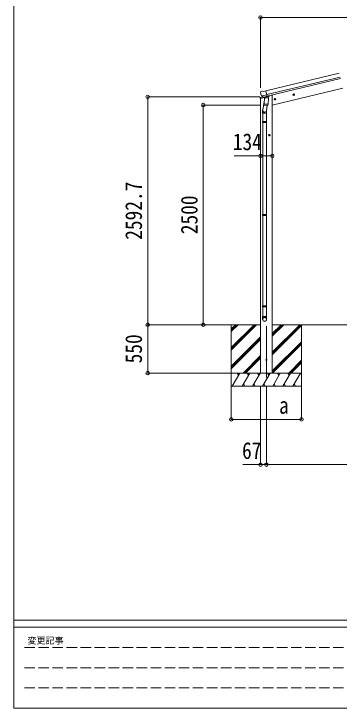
# Model space of a CAD drawing. Units: millimetres at full size, sheet at 1:40. Extents: x -11181 to 11305, y -7804 to 7716.
# Drawn here: x -11181 to -7472, y -7804 to 98 of the extents above; entities that cross this region are included whole.
import ezdxf
from ezdxf.enums import TextEntityAlignment as Align

# ---------------------------------------------------------------- set-up
doc = ezdxf.new("R2010")
doc.units = ezdxf.units.MM
doc.header["$LTSCALE"] = 40
doc.header["$PDMODE"] = 32
doc.header["$PDSIZE"] = 40
doc.linetypes.add('DASHED3', pattern=[4, 3, -1])
for name, color, linetype, lineweight in [('0-0_0', 7, 'Continuous', 9), ('0-1_本体', 4, 'Continuous', 9), ('0-2_部品', 7, 'Continuous', 9), ('0-8_PARTS2', 2, 'Continuous', 9), ('0-A_寸法', 6, 'Continuous', 9), ('F-0_240', 7, 'Continuous', 9)]:
    doc.layers.add(name, color=color, linetype=linetype, lineweight=lineweight)
doc.styles.add('ＭＳ ゴシック', font='')
doc.styles.get('ＭＳ ゴシック').set_extended_font_data('MS Gothic')

msp = doc.modelspace()

# ---------------------------------------------------------------- linework, layer by layer
at = {"layer": '0-0_0'}
for p, q in [((-8368.8, -3439.41), (-8881.02, -3439.42)), ((-8701.8, -3439.41), (-8701.8, -4139.41)), ((-8701.8, -3700.14), (-8441.07, -3439.41)), ((-8701.8, -3714.28), (-8426.93, -3439.41)), ((-8701.8, -3728.43), (-8412.79, -3439.41)), ((-8701.8, -3516.3), (-8624.92, -3439.41)), ((-8701.8, -3502.15), (-8639.06, -3439.41)), ((-8701.8, -3488.01), (-8653.2, -3439.41)), ((-8234.8, -3753.64), (-7920.57, -3439.41)), ((-8234.8, -3767.78), (-7906.43, -3439.41)), ((-8234.8, -3569.8), (-8104.42, -3439.41)), ((-8234.8, -3555.65), (-8118.56, -3439.41)), ((-8234.8, -3541.51), (-8132.7, -3439.41)), ((-8234.8, -3439.41), (-3407.18, -3439.41)), ((-8234.8, -3781.93), (-7901.8, -3448.93)), ((-7901.8, -3439.41), (-7901.8, -4139.41)), ((-8701.8, -3912.27), (-8368.8, -3579.28)), ((-8701.8, -3926.42), (-8368.8, -3593.42)), ((-8701.8, -3940.56), (-8368.8, -3607.56)), ((-8234.8, -3965.77), (-7901.8, -3632.78)), ((-8234.8, -3979.91), (-7901.8, -3646.92)), ((-8230.16, -3989.41), (-7901.8, -3661.06)), ((-8566.81, -3989.41), (-8368.8, -3791.41)), ((-8552.67, -3989.41), (-8368.8, -3805.55)), ((-8538.52, -3989.41), (-8368.8, -3819.69)), ((-8046.31, -3989.41), (-7901.8, -3844.91)), ((-8032.17, -3989.41), (-7901.8, -3859.05)), ((-8018.02, -3989.41), (-7901.8, -3873.19)), ((-7901.8, -3989.41), (-8701.8, -3989.41)), ((-8691.51, -4139.41), (-8604.91, -3989.41)), ((-8619.91, -4015.4), (-8634.91, -3989.41)), ((-8576.04, -4139.41), (-8489.44, -3989.41)), ((-8504.44, -4015.4), (-8519.44, -3989.41)), ((-8460.57, -4139.41), (-8373.97, -3989.41)), ((-8388.97, -4015.4), (-8403.97, -3989.41)), ((-8234.8, -3989.41), (-8368.8, -3989.41)), ((-8345.1, -4139.41), (-8258.5, -3989.41)), ((-8273.5, -4015.4), (-8288.5, -3989.41)), ((-8229.63, -4139.41), (-8143.03, -3989.41)), ((-8158.03, -4015.4), (-8173.03, -3989.41)), ((-8114.16, -4139.41), (-8027.56, -3989.41)), ((-8057.56, -3989.41), (-8042.56, -4015.4)), ((-7998.69, -4139.41), (-7912.09, -3989.41)), ((-8701.8, -4139.41), (-7901.8, -4139.41)), ((-8561.04, -4113.44), (-8546.04, -4139.41)), ((-8445.57, -4113.43), (-8430.57, -4139.41)), ((-8330.1, -4113.43), (-8315.1, -4139.41)), ((-8214.63, -4113.44), (-8199.63, -4139.41)), ((-8099.16, -4113.44), (-8084.16, -4139.41)), ((-7983.69, -4113.44), (-7968.69, -4139.41))]:
    msp.add_line(p, q, dxfattribs=at)
at = {"layer": '0-1_本体'}
for p, q in [((-8307.87, -779.14), (-7472.15, -578.52)), ((-8297.79, -821.14), (-7462.07, -620.5)), ((-8293.86, -837.5), (-7458.14, -636.86)), ((-8234.8, -939.53), (-7431.76, -746.74)), ((-8368.8, -862.69), (-8368.8, -3989.41)), ((-8234.8, -826.41), (-8247.67, -826.41)), ((-8234.8, -826.41), (-8234.8, -3989.41))]:
    msp.add_line(p, q, dxfattribs=at)
at = {"layer": '0-2_部品'}
for p, q in [((-8365.02, -786.49), (-8368.88, -792.79)), ((-8361.93, -784.24), (-8348.75, -781.08)), ((-8334.19, -783.75), (-8347.45, -781.05)), ((-8334.19, -783.75), (-8308.26, -777.53)), ((-8371.27, -863.29), (-8328.34, -852.98)), ((-8371.27, -856.39), (-8371.27, -863.29)), ((-8369.24, -795.07), (-8368.97, -796.22)), ((-8342.03, -847.01), (-8368.97, -853.48)), ((-8355.19, -835.37), (-8297.68, -821.57)), ((-8338.34, -850.28), (-8354.71, -835.79)), ((-8335.63, -850.85), (-8328.11, -849.05)), ((-8334.79, -850.74), (-8333.26, -850.38)), ((-8333.26, -850.38), (-8296.56, -841.57)), ((-8331.42, -850.6), (-8331.48, -851.35)), ((-8330.72, -852.39), (-8304.91, -858.82)), ((-8323.8, -857.73), (-8328.48, -924.57)), ((-8278.11, -860.93), (-8323.8, -857.73)), ((-8322.03, -854.55), (-8322.26, -857.84)), ((-8302.51, -843.39), (-8303.53, -858)), ((-8296.56, -841.57), (-8295.03, -841.2)), ((-8293.47, -839.09), (-8292.53, -839.16)), ((-8292.53, -839.16), (-8279.22, -854.48)), ((-8288.77, -843.48), (-8270.55, -839.1)), ((-8282.79, -927.76), (-8278.11, -860.93)), ((-8279.22, -854.48), (-8279.66, -860.82)), ((-8266.71, -830.99), (-8266.71, -834.24)), ((-8211.26, -874.76), (-8209.13, -867.56)), ((-8209.13, -867.56), (-8201.83, -865.81)), ((-8201.63, -882.73), (-8206.3, -863.28)), ((-8201.83, -865.81), (-8196.67, -871.26)), ((-7980.32, -819.32), (-7999.77, -823.98)), ((-7997.34, -823.4), (-7995.21, -816.21)), ((-7992.18, -828.85), (-7997.34, -823.4)), ((-7995.21, -816.21), (-7987.91, -814.45)), ((-7987.71, -831.37), (-7992.38, -811.93)), ((-7987.91, -814.45), (-7982.75, -819.9)), ((-8326.74, -899.8), (-8342.66, -995.97)), ((-8329.33, -937.04), (-8328.46, -924.57)), ((-8328.94, -938.39), (-8328.94, -938.39)), ((-8282.79, -927.76), (-8328.48, -924.57)), ((-8327.49, -939.17), (-8285.79, -942.09)), ((-8291.22, -941.71), (-8301.95, -1005.3)), ((-8282.8, -927.76), (-8283.69, -940.46)), ((-8194.24, -870.67), (-8213.69, -875.34)), ((-8206.1, -880.2), (-8211.26, -874.76)), ((-8344.81, -1033.13), (-8344.81, -998.78)), ((-8298.81, -998.48), (-8298.81, -1033.13)), ((-8298.81, -1033.13), (-8344.81, -1033.13)), ((-8342.81, -1033.13), (-8342.81, -1127.13)), ((-8300.81, -1033.13), (-8300.81, -1127.13)), ((-8344.81, -1129.13), (-8343.81, -1127.13)), ((-8298.81, -1129.13), (-8344.81, -1129.13)), ((-8298.81, -1137.13), (-8344.81, -1137.13)), ((-8299.81, -1127.13), (-8343.81, -1127.13)), ((-8299.81, -1139.13), (-8343.81, -1139.13)), ((-8342.81, -1139.13), (-8342.81, -2183.47)), ((-8300.81, -1139.13), (-8300.81, -2183.47)), ((-8298.81, -1129.13), (-8299.81, -1127.13)), ((-8298.81, -1137.13), (-8299.81, -1139.13)), ((-8298.81, -1129.13), (-8298.81, -1137.13)), ((-8258.6, -1282.92), (-8278.6, -1282.92)), ((-8276.11, -1282.92), (-8272.35, -1276.42)), ((-8272.35, -1289.42), (-8276.11, -1282.92)), ((-8272.35, -1276.42), (-8264.85, -1276.42)), ((-8268.6, -1292.92), (-8268.6, -1272.92)), ((-8264.85, -1276.42), (-8261.09, -1282.92)), ((-8344.81, -2185.47), (-8343.81, -2183.47)), ((-8298.81, -2185.47), (-8344.81, -2185.47)), ((-8298.81, -2193.47), (-8344.81, -2193.47)), ((-8299.81, -2183.47), (-8343.81, -2183.47)), ((-8299.81, -2195.47), (-8343.81, -2195.47)), ((-8342.81, -2195.47), (-8342.81, -3223.51)), ((-8300.81, -2195.47), (-8300.81, -3223.51)), ((-8298.81, -2185.47), (-8299.81, -2183.47)), ((-8298.81, -2193.47), (-8299.81, -2195.47)), ((-8298.81, -2185.47), (-8298.81, -2193.47)), ((-8344.81, -3225.51), (-8343.81, -3223.51)), ((-8298.81, -3225.51), (-8344.81, -3225.51)), ((-8298.81, -3233.51), (-8344.81, -3233.51)), ((-8299.81, -3223.51), (-8343.81, -3223.51)), ((-8299.81, -3235.51), (-8343.81, -3235.51)), ((-8342.81, -3235.51), (-8342.81, -3345.51)), ((-8300.81, -3235.51), (-8300.81, -3345.51)), ((-8298.81, -3225.51), (-8299.81, -3223.51)), ((-8298.81, -3233.51), (-8299.81, -3235.51)), ((-8298.81, -3225.51), (-8298.81, -3233.51)), ((-8344.81, -3379.65), (-8344.81, -3345.51)), ((-8298.81, -3345.51), (-8344.81, -3345.51)), ((-8298.81, -3379.65), (-8298.81, -3345.51))]:
    msp.add_line(p, q, dxfattribs=at)
for points in [[(-8302.83, -842.98), (-8293.1, -840.64), (-8308.26, -777.53)], [(-8355.46, -834.8), (-8354.87, -835.64), (-8354.71, -835.79)], [(-8302.83, -842.98), (-8303.06, -843.13), (-8327.83, -849.07), (-8328.11, -849.05)], [(-7982.75, -819.9), (-7984.88, -827.09), (-7992.18, -828.85)], [(-8196.67, -871.26), (-8198.8, -878.45), (-8206.1, -880.2)], [(-8344.81, -1129.13), (-8344.81, -1137.13), (-8343.81, -1139.13)], [(-8261.09, -1282.92), (-8264.85, -1289.42), (-8272.35, -1289.42)], [(-8344.81, -2185.47), (-8344.81, -2193.47), (-8343.81, -2195.47)], [(-8344.81, -3225.51), (-8344.81, -3233.51), (-8343.81, -3235.51)]]:
    msp.add_lwpolyline(points, dxfattribs=at)
for centre, radius in [((-8203.97, -873.01), 8.5), ((-8203.97, -873.01), 7.7), ((-8203.97, -873.01), 6.5), ((-7990.04, -821.65), 8.5), ((-7990.04, -821.65), 7.7), ((-7990.04, -821.65), 6.5), ((-8268.6, -1282.92), 8.5), ((-8268.6, -1282.92), 7.7), ((-8268.6, -1282.92), 6.5)]:
    msp.add_circle(centre, radius, dxfattribs=at)
at = {"layer": '0-2_部品', "color": 4}
msp.add_circle((-8301.8, -3839.41), 5, dxfattribs=at)
at = {"layer": '0-2_部品'}
for centre, radius, start, end in [((-8360.76, -789.1), 5, 103.5, 148.5), ((-8348.05, -783.99), 3, 78.5, 103.5), ((-8368.27, -856.39), 3, 103.5, 180), ((-8172.16, -748.97), 202.4, 193.5, 205.09125), ((-8334.91, -850.26), 0.5, 248.23754, 283.5), ((-8331.92, -850.57), 0.5, 356, 103.5), ((-8330.48, -851.42), 1, 176, 256), ((-8304.55, -857.85), 1.03, 250.03897, 351.96569), ((-8301.91, -843.47), 0.604, 100.59842, 172.20595), ((-8295.15, -840.71), 0.5, 283.5, 318.76246), ((-8271.71, -834.24), 5, 283.5, 0), ((-8327.39, -937.21), 1.95, 175.04017, 217.47766), ((-8327.35, -937.18), 2, 217.40962, 266), ((-8285.65, -940.09), 2, 266, 349.46843), ((-8314.81, -998.78), 30, 177.45142, 180)]:
    msp.add_arc(centre, radius, start, end, dxfattribs=at)
for centre, major_axis, ratio, start_param, end_param in [((-8366.32, -794.35), (-1.57, -2.57), 0.99628, 4.712389, 5.4996506), ((-8336.35, -848.03), (-0.73, -2.92), 0.997631, 5.8041905, 6.6006116), ((-8336.29, -847.8), (2.63, 3.16), 0.650902, 4.0958226, 4.1686332), ((-8336.32, -847.93), (-0.73, -2.92), 0.997631, 0.3902369, 0.4789948), ((-8321.81, -998.48), (23, 0), 0.996195, 2.5560258, 6.5663028), ((-8321.81, -998.48), (21, 0), 0.996195, 2.9349147, 5.9512394), ((-8321.81, -3377.91), (-23, 0), 0.996195, 3.1415927, 6.2831853), ((-8321.81, -3379.65), (-23, 0), 0.996195, 3.1415927, 6.2831853), ((-8321.81, -3379.65), (0, -23.43), 0.981806, 4.712389, 7.8539816)]:
    msp.add_ellipse(centre, major_axis=major_axis, ratio=ratio, start_param=start_param, end_param=end_param, dxfattribs=at)
msp.add_ellipse((-8321.81, -3379.65), major_axis=(21, 0), ratio=0.996195, dxfattribs=at)
at = {"layer": '0-8_PARTS2', "color": 6}
msp.add_line((-8369.3, 56.99), (-3272.28, 56.99), dxfattribs=at)
at = {"layer": '0-8_PARTS2'}
msp.add_line((-8301.8, -4040.35), (-8301.8, -3456.4), dxfattribs=at)
at = {"layer": '0-A_寸法'}
for p, q in [((-8369.3, 56.99), (-8369.3, -745.35)), ((-9655.08, -846.71), (-8376.25, -846.71)), ((-9655.08, -3439.42), (-9655.08, -846.71)), ((-9021.37, -939.43), (-8376.25, -939.43)), ((-9021.37, -3439.42), (-9021.37, -939.43)), ((-8368.8, -1518.17), (-8668.8, -1518.17)), ((-8234.8, -1518.17), (-8368.8, -1518.17)), ((-9655.08, -3439.42), (-9655.08, -3989.41)), ((-9655.08, -3439.42), (-8708.81, -3439.42)), ((-9655.08, -3439.42), (-8706.06, -3439.42)), ((-9021.37, -3439.42), (-8708.81, -3439.42)), ((-9655.08, -3989.41), (-8707.09, -3989.41)), ((-8701.8, -4517.32), (-8701.8, -4142.91)), ((-8368.8, -5032.3), (-8368.8, -4142.91)), ((-8301.8, -5032.3), (-8301.8, -4142.91)), ((-7901.8, -4517.32), (-7901.8, -4142.91)), ((-8701.8, -4517.32), (-7901.8, -4517.32)), ((-8368.8, -5032.3), (-8568.8, -5032.3)), ((-8368.8, -5032.3), (-8301.8, -5032.3)), ((-8301.8, -5032.3), (-3339.78, -5032.3))]:
    msp.add_line(p, q, dxfattribs=at)
for p in [(-8369.3, 56.99), (-9655.08, -846.71), (-9021.37, -939.43), (-8368.8, -1518.17), (-8234.8, -1518.17), (-9655.08, -3439.42), (-9021.37, -3439.42), (-9655.08, -3989.41), (-8701.8, -4517.32), (-7901.8, -4517.32), (-8368.8, -5032.3), (-8301.8, -5032.3)]:
    msp.add_point(p, dxfattribs=at)
at = {"layer": 'F-0_240', "color": 5}
for p, q in [((-11180.61, 7716.46), (-11180.61, -7803.54)), ((-11180.61, -6803.54), (10739.39, -6803.54)), ((-11180.61, -6883.54), (7183.72, -6883.54)), ((-11180.61, -7803.54), (10739.39, -7803.54))]:
    msp.add_line(p, q, dxfattribs=at)
at = {"layer": 'F-0_240', "color": 4, "linetype": 'DASHED3'}
for p, q in [((-11060.61, -7113.54), (-4656.28, -7113.54)), ((-11060.61, -7343.54), (-4656.28, -7343.54)), ((-11060.61, -7573.54), (-4656.28, -7573.54))]:
    msp.add_line(p, q, dxfattribs=at)

# ---------------------------------------------------------------- texts
at = {"layer": '0-A_寸法', "color": 7, "style": 'ＭＳ ゴシック', "width": 0.85}
for s, p in [('134', (-8683.8, -1510.17)), ('a', (-8156.8, -4509.32)), ('67', (-8578.8, -5024.3))]:
    msp.add_text(s, height=190.6, dxfattribs=at).set_placement(p, align=Align.BOTTOM_LEFT)
for s, p in [('2592.7', (-9663.08, -2473.07)), ('2500', (-9029.37, -2409.43)), ('550', (-9663.08, -3879.42))]:
    msp.add_text(s, height=190.6, rotation=90, dxfattribs=at).set_placement(p, align=Align.BOTTOM_LEFT)
at = {"layer": 'F-0_240', "style": 'ＭＳ ゴシック'}
msp.add_text('変更記事', height=73.31, dxfattribs=at).set_placement((-11024.31, -7093.54), align=Align.BOTTOM_LEFT)

doc.saveas('drawing.dxf')
